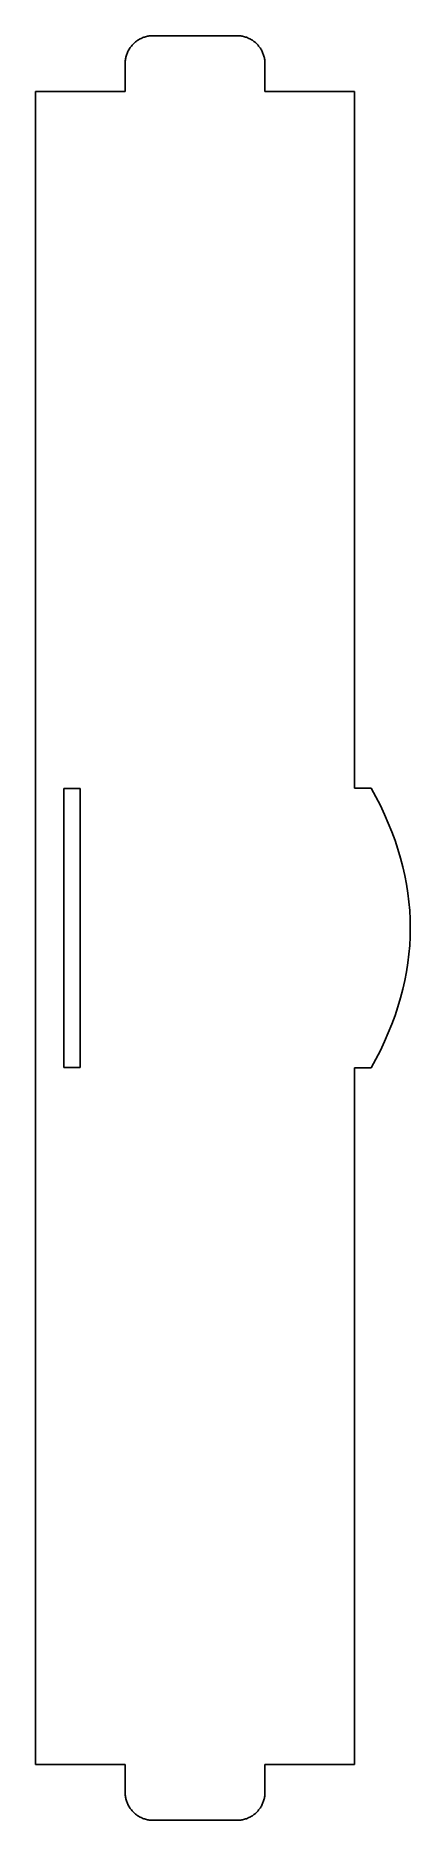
# Model space of a CAD drawing. Extents: x 81 to 148, y -1687 to -1368.
import ezdxf

# ---------------------------------------------------------------- set-up
doc = ezdxf.new("R2010")
doc.units = 0
doc.layers.add('FAB_4$CUT_ALL', color=7, linetype='CONTINUOUS')

msp = doc.modelspace()

# ---------------------------------------------------------------- linework, layer by layer
at = {"layer": 'FAB_4$CUT_ALL'}
for p, q in [((101.35, -1368.5), (101.18, -1368.51)), ((101.52, -1368.49), (101.35, -1368.5)), ((101.69, -1368.49), (101.52, -1368.49)), ((109.19, -1368.49), (101.69, -1368.49)), ((116.69, -1368.49), (109.19, -1368.49)), ((116.86, -1368.49), (116.69, -1368.49)), ((117.03, -1368.5), (116.86, -1368.49)), ((117.2, -1368.51), (117.03, -1368.5)), ((97.04, -1371.65), (96.98, -1371.81)), ((97.11, -1371.49), (97.04, -1371.65)), ((97.18, -1371.34), (97.11, -1371.49)), ((97.25, -1371.19), (97.18, -1371.34)), ((97.33, -1371.04), (97.25, -1371.19)), ((97.42, -1370.89), (97.33, -1371.04)), ((97.51, -1370.74), (97.42, -1370.89)), ((97.61, -1370.6), (97.51, -1370.74)), ((97.71, -1370.46), (97.61, -1370.6)), ((97.81, -1370.33), (97.71, -1370.46)), ((97.92, -1370.2), (97.81, -1370.33)), ((98.04, -1370.07), (97.92, -1370.2)), ((98.16, -1369.95), (98.04, -1370.07)), ((98.28, -1369.83), (98.16, -1369.95)), ((98.41, -1369.72), (98.28, -1369.83)), ((98.54, -1369.61), (98.41, -1369.72)), ((98.67, -1369.5), (98.54, -1369.61)), ((98.81, -1369.4), (98.67, -1369.5)), ((98.95, -1369.3), (98.81, -1369.4)), ((99.1, -1369.21), (98.95, -1369.3)), ((99.24, -1369.13), (99.1, -1369.21)), ((99.39, -1369.05), (99.24, -1369.13)), ((99.55, -1368.97), (99.39, -1369.05)), ((99.7, -1368.9), (99.55, -1368.97)), ((99.86, -1368.83), (99.7, -1368.9)), ((100.02, -1368.77), (99.86, -1368.83)), ((100.18, -1368.72), (100.02, -1368.77)), ((100.34, -1368.67), (100.18, -1368.72)), ((100.51, -1368.63), (100.34, -1368.67)), ((100.68, -1368.59), (100.51, -1368.63)), ((100.84, -1368.56), (100.68, -1368.59)), ((101.01, -1368.53), (100.84, -1368.56)), ((101.18, -1368.51), (101.01, -1368.53)), ((117.37, -1368.53), (117.2, -1368.51)), ((117.54, -1368.56), (117.37, -1368.53)), ((117.71, -1368.59), (117.54, -1368.56)), ((117.88, -1368.63), (117.71, -1368.59)), ((118.04, -1368.67), (117.88, -1368.63)), ((118.21, -1368.72), (118.04, -1368.67)), ((118.37, -1368.77), (118.21, -1368.72)), ((118.53, -1368.83), (118.37, -1368.77)), ((118.69, -1368.9), (118.53, -1368.83)), ((118.84, -1368.97), (118.69, -1368.9)), ((118.99, -1369.05), (118.84, -1368.97)), ((119.14, -1369.13), (118.99, -1369.05)), ((119.29, -1369.21), (119.14, -1369.13)), ((119.44, -1369.3), (119.29, -1369.21)), ((119.58, -1369.4), (119.44, -1369.3)), ((119.71, -1369.5), (119.58, -1369.4)), ((119.85, -1369.61), (119.71, -1369.5)), ((119.98, -1369.72), (119.85, -1369.61)), ((120.11, -1369.83), (119.98, -1369.72)), ((120.23, -1369.95), (120.11, -1369.83)), ((120.35, -1370.07), (120.23, -1369.95)), ((120.46, -1370.2), (120.35, -1370.07)), ((120.57, -1370.33), (120.46, -1370.2)), ((120.68, -1370.46), (120.57, -1370.33)), ((120.78, -1370.6), (120.68, -1370.46)), ((120.87, -1370.74), (120.78, -1370.6)), ((120.97, -1370.89), (120.87, -1370.74)), ((121.05, -1371.04), (120.97, -1370.89)), ((121.13, -1371.19), (121.05, -1371.04)), ((121.21, -1371.34), (121.13, -1371.19)), ((121.28, -1371.49), (121.21, -1371.34)), ((121.34, -1371.65), (121.28, -1371.49)), ((121.4, -1371.81), (121.34, -1371.65)), ((96.7, -1373.32), (96.69, -1373.49)), ((96.69, -1373.49), (96.69, -1378.49)), ((96.72, -1372.97), (96.7, -1373.14)), ((96.7, -1373.14), (96.7, -1373.32)), ((96.74, -1372.8), (96.72, -1372.97)), ((96.77, -1372.64), (96.74, -1372.8)), ((96.8, -1372.47), (96.77, -1372.64)), ((96.84, -1372.3), (96.8, -1372.47)), ((96.88, -1372.14), (96.84, -1372.3)), ((96.93, -1371.97), (96.88, -1372.14)), ((96.98, -1371.81), (96.93, -1371.97)), ((121.46, -1371.97), (121.4, -1371.81)), ((121.51, -1372.14), (121.46, -1371.97)), ((121.55, -1372.3), (121.51, -1372.14)), ((121.59, -1372.47), (121.55, -1372.3)), ((121.62, -1372.64), (121.59, -1372.47)), ((121.65, -1372.8), (121.62, -1372.64)), ((121.67, -1372.97), (121.65, -1372.8)), ((121.68, -1373.14), (121.67, -1372.97)), ((121.69, -1373.32), (121.68, -1373.14)), ((121.69, -1373.49), (121.69, -1373.32)), ((121.69, -1378.49), (121.69, -1373.49)), ((96.69, -1378.49), (80.69, -1378.49)), ((80.69, -1378.49), (80.69, -1677.49)), ((137.69, -1378.49), (121.69, -1378.49)), ((137.69, -1502.99), (137.69, -1378.49)), ((85.74, -1552.94), (85.74, -1503.04)), ((85.74, -1503.04), (88.64, -1503.04)), ((88.64, -1503.04), (88.64, -1552.94)), ((140.69, -1502.99), (137.69, -1502.99)), ((141.54, -1504.55), (140.69, -1502.99)), ((142.33, -1506.11), (141.54, -1504.55)), ((143.07, -1507.67), (142.33, -1506.11)), ((143.76, -1509.24), (143.07, -1507.67)), ((144.38, -1510.8), (143.76, -1509.24)), ((144.96, -1512.36), (144.38, -1510.8)), ((145.48, -1513.92), (144.96, -1512.36)), ((145.94, -1515.49), (145.48, -1513.92)), ((146.35, -1517.05), (145.94, -1515.49)), ((146.71, -1518.61), (146.35, -1517.05)), ((147.01, -1520.17), (146.71, -1518.61)), ((147.26, -1521.74), (147.01, -1520.17)), ((147.45, -1523.3), (147.26, -1521.74)), ((147.58, -1524.86), (147.45, -1523.3)), ((147.67, -1526.42), (147.58, -1524.86)), ((147.69, -1527.2), (147.67, -1526.42)), ((147.69, -1527.99), (147.69, -1527.2)), ((147.69, -1528.77), (147.69, -1527.99)), ((147.45, -1532.67), (147.58, -1531.11)), ((147.58, -1531.11), (147.67, -1529.55)), ((147.67, -1529.55), (147.69, -1528.77)), ((147.01, -1535.8), (147.26, -1534.24)), ((147.26, -1534.24), (147.45, -1532.67)), ((146.35, -1538.92), (146.71, -1537.36)), ((146.71, -1537.36), (147.01, -1535.8)), ((145.48, -1542.05), (145.94, -1540.49)), ((145.94, -1540.49), (146.35, -1538.92)), ((144.38, -1545.17), (144.96, -1543.61)), ((144.96, -1543.61), (145.48, -1542.05)), ((143.07, -1548.3), (143.76, -1546.74)), ((143.76, -1546.74), (144.38, -1545.17)), ((141.54, -1551.42), (142.33, -1549.86)), ((142.33, -1549.86), (143.07, -1548.3)), ((88.64, -1552.94), (85.74, -1552.94)), ((137.69, -1677.49), (137.69, -1552.99)), ((137.69, -1552.99), (140.69, -1552.99)), ((140.69, -1552.99), (141.54, -1551.42)), ((80.69, -1677.49), (96.69, -1677.49)), ((96.69, -1677.49), (96.69, -1682.49)), ((121.69, -1682.49), (121.69, -1677.49)), ((121.69, -1677.49), (137.69, -1677.49)), ((96.69, -1682.49), (96.7, -1682.66)), ((96.7, -1682.66), (96.7, -1682.83)), ((96.7, -1682.83), (96.72, -1683)), ((96.72, -1683), (96.74, -1683.17)), ((96.74, -1683.17), (96.77, -1683.34)), ((96.77, -1683.34), (96.8, -1683.5)), ((96.8, -1683.5), (96.84, -1683.67)), ((96.84, -1683.67), (96.88, -1683.83)), ((96.88, -1683.83), (96.93, -1684)), ((96.93, -1684), (96.98, -1684.16)), ((96.98, -1684.16), (97.04, -1684.32)), ((121.34, -1684.32), (121.4, -1684.16)), ((121.4, -1684.16), (121.46, -1684)), ((121.46, -1684), (121.51, -1683.83)), ((121.51, -1683.83), (121.55, -1683.67)), ((121.55, -1683.67), (121.59, -1683.5)), ((121.59, -1683.5), (121.62, -1683.34)), ((121.62, -1683.34), (121.65, -1683.17)), ((121.65, -1683.17), (121.67, -1683)), ((121.67, -1683), (121.68, -1682.83)), ((121.68, -1682.83), (121.69, -1682.66)), ((121.69, -1682.66), (121.69, -1682.49)), ((97.04, -1684.32), (97.11, -1684.48)), ((97.11, -1684.48), (97.18, -1684.63)), ((97.18, -1684.63), (97.25, -1684.79)), ((97.25, -1684.79), (97.33, -1684.94)), ((97.33, -1684.94), (97.42, -1685.08)), ((97.42, -1685.08), (97.51, -1685.23)), ((97.51, -1685.23), (97.61, -1685.37)), ((97.61, -1685.37), (97.71, -1685.51)), ((97.71, -1685.51), (97.81, -1685.64)), ((97.81, -1685.64), (97.92, -1685.77)), ((97.92, -1685.77), (98.04, -1685.9)), ((98.04, -1685.9), (98.16, -1686.02)), ((98.16, -1686.02), (98.28, -1686.14)), ((98.28, -1686.14), (98.41, -1686.25)), ((98.41, -1686.25), (98.54, -1686.36)), ((98.54, -1686.36), (98.67, -1686.47)), ((98.67, -1686.47), (98.81, -1686.57)), ((98.81, -1686.57), (98.95, -1686.67)), ((98.95, -1686.67), (99.1, -1686.76)), ((99.1, -1686.76), (99.24, -1686.84)), ((99.24, -1686.84), (99.39, -1686.92)), ((99.39, -1686.92), (99.55, -1687)), ((99.55, -1687), (99.7, -1687.07)), ((99.7, -1687.07), (99.86, -1687.14)), ((99.86, -1687.14), (100.02, -1687.2)), ((100.02, -1687.2), (100.18, -1687.25)), ((100.18, -1687.25), (100.34, -1687.3)), ((100.34, -1687.3), (100.51, -1687.34)), ((100.51, -1687.34), (100.68, -1687.38)), ((100.68, -1687.38), (100.84, -1687.41)), ((100.84, -1687.41), (101.01, -1687.44)), ((101.01, -1687.44), (101.18, -1687.46)), ((101.18, -1687.46), (101.35, -1687.47)), ((101.35, -1687.47), (101.52, -1687.48)), ((101.52, -1687.48), (101.69, -1687.49)), ((101.69, -1687.49), (109.19, -1687.49)), ((109.19, -1687.49), (116.69, -1687.49)), ((116.69, -1687.49), (116.86, -1687.48)), ((116.86, -1687.48), (117.03, -1687.47)), ((117.03, -1687.47), (117.2, -1687.46)), ((117.2, -1687.46), (117.37, -1687.44)), ((117.37, -1687.44), (117.54, -1687.41)), ((117.54, -1687.41), (117.71, -1687.38)), ((117.71, -1687.38), (117.88, -1687.34)), ((117.88, -1687.34), (118.04, -1687.3)), ((118.04, -1687.3), (118.21, -1687.25)), ((118.21, -1687.25), (118.37, -1687.2)), ((118.37, -1687.2), (118.53, -1687.14)), ((118.53, -1687.14), (118.69, -1687.07)), ((118.69, -1687.07), (118.84, -1687)), ((118.84, -1687), (118.99, -1686.92)), ((118.99, -1686.92), (119.14, -1686.84)), ((119.14, -1686.84), (119.29, -1686.76)), ((119.29, -1686.76), (119.44, -1686.67)), ((119.44, -1686.67), (119.58, -1686.57)), ((119.58, -1686.57), (119.71, -1686.47)), ((119.71, -1686.47), (119.85, -1686.36)), ((119.85, -1686.36), (119.98, -1686.25)), ((119.98, -1686.25), (120.11, -1686.14)), ((120.11, -1686.14), (120.23, -1686.02)), ((120.23, -1686.02), (120.35, -1685.9)), ((120.35, -1685.9), (120.46, -1685.77)), ((120.46, -1685.77), (120.57, -1685.64)), ((120.57, -1685.64), (120.68, -1685.51)), ((120.68, -1685.51), (120.78, -1685.37)), ((120.78, -1685.37), (120.87, -1685.23)), ((120.87, -1685.23), (120.97, -1685.08)), ((120.97, -1685.08), (121.05, -1684.94)), ((121.05, -1684.94), (121.13, -1684.79)), ((121.13, -1684.79), (121.21, -1684.63)), ((121.21, -1684.63), (121.28, -1684.48)), ((121.28, -1684.48), (121.34, -1684.32))]:
    msp.add_line(p, q, dxfattribs=at)

doc.saveas('drawing.dxf')
